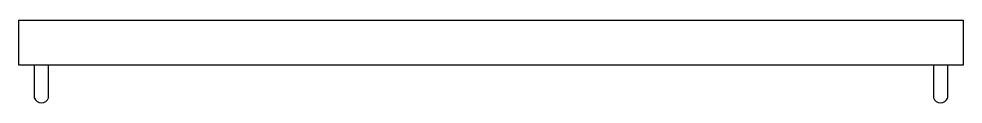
# Model space of a CAD drawing. Header units: millimetres. Extents: x -19 to 781, y -32 to 38.
import ezdxf

# ---------------------------------------------------------------- set-up
doc = ezdxf.new("R2010")
doc.units = ezdxf.units.MM
doc.layers.add('KwikScaf Matrix', color=7, linetype='Continuous')

# ---------------------------------------------------------------- blocks, each defined once
blk = doc.blocks.new('2D Tiebar 0.8 Metre')
at = {"color": 0}
for p, q in [((-19.05, 38), (780.95, 38)), ((-19.05, 0), (-19.05, 38)), ((780.95, 38), (780.95, 0)), ((780.95, 0), (-19.05, 0)), ((-6, 0), (-6, -27.68)), ((6, -27.68), (6, 0)), ((755.9, 0), (755.9, -27.68)), ((767.9, -27.68), (767.9, 0))]:
    blk.add_line(p, q, dxfattribs=at)
for centre in [(0, -25.56), (761.9, -25.56)]:
    blk.add_arc(centre, 6.36, 199.47122, 340.52878, dxfattribs=at)

msp = doc.modelspace()

# ---------------------------------------------------------------- block references
at = {"layer": 'KwikScaf Matrix'}
msp.add_blockref('2D Tiebar 0.8 Metre', (0, 0), dxfattribs=at)

doc.saveas('drawing.dxf')
